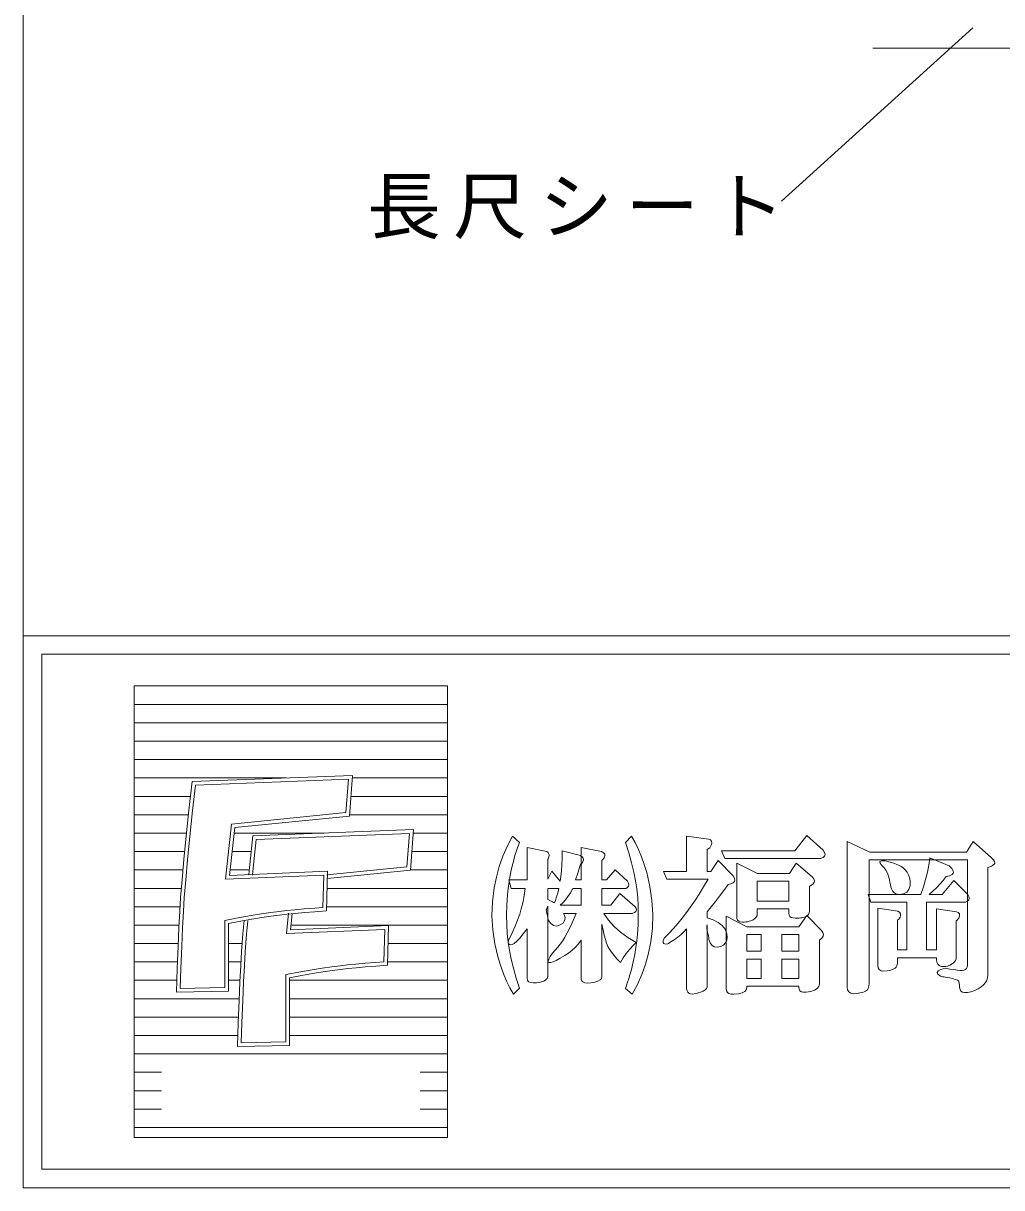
# Model space of a CAD drawing. Units: millimetres on the paper. Extents: x 412 to 1654, y -812 to -538.
# Drawn here: x 1251.87 to 1291.76, y -811.69 to -764.22 of the extents above; entities that cross this region are included whole.
import ezdxf

# ---------------------------------------------------------------- set-up
doc = ezdxf.new("R2010")
doc.units = ezdxf.units.MM
doc.layers.add('1-9_hojyosen', color=7, linetype='Continuous', lineweight=9)
doc.layers.add('F-0', color=5, linetype='Continuous', lineweight=9)
doc.styles.add('ＭＳ ゴシック', font='')
doc.styles.get('ＭＳ ゴシック').set_extended_font_data('MS Gothic')

msp = doc.modelspace()

# ---------------------------------------------------------------- linework, layer by layer
at = {"layer": '1-9_hojyosen'}
for p, q in [((1282.78, -771.471), (1290.587, -764.406)), ((1438.195, -765.24), (1286.512, -765.239))]:
    msp.add_line(p, q, dxfattribs=at)
at = {"layer": 'F-0'}
for p, q in [((1251.865, -811.69), (1251.865, -538.527)), ((1251.865, -789.19), (1333.926, -789.19)), ((1251.865, -811.69), (1251.865, -789.19)), ((1251.865, -789.19), (1397.415, -789.19)), ((1256.381, -791.236), (1256.381, -809.643)), ((1256.381, -791.236), (1269.17, -791.236)), ((1269.17, -791.236), (1269.17, -809.643)), ((1262.833, -800.519), (1262.762, -801.174)), ((1260.824, -801.347), (1260.875, -800.793)), ((1262.762, -801.174), (1266.757, -801.004)), ((1266.757, -801.004), (1266.714, -802.619)), ((1260.765, -802.066), (1260.824, -801.347)), ((1260.731, -802.629), (1260.765, -802.066)), ((1260.697, -803.297), (1260.731, -802.629)), ((1266.243, -802.653), (1265.817, -802.687)), ((1266.714, -802.619), (1266.243, -802.653)), ((1263.211, -803.034), (1262.719, -803.129)), ((1262.719, -803.129), (1262.719, -805.891)), ((1263.665, -802.952), (1263.211, -803.034)), ((1264.081, -802.884), (1263.665, -802.952)), ((1264.46, -802.83), (1264.081, -802.884)), ((1264.802, -802.789), (1264.46, -802.83)), ((1265.096, -802.755), (1264.802, -802.789)), ((1265.434, -802.721), (1265.096, -802.755)), ((1265.817, -802.687), (1265.434, -802.721)), ((1260.663, -804.071), (1260.697, -803.297)), ((1260.629, -804.949), (1260.663, -804.071)), ((1260.595, -805.934), (1260.629, -804.949)), ((1262.719, -805.891), (1260.595, -805.934)), ((1269.17, -809.643), (1256.381, -809.643)), ((1333.926, -811.69), (1251.865, -811.69)), ((1643.865, -811.69), (1251.865, -811.69))]:
    msp.add_line(p, q, dxfattribs=at)
at = {"layer": 'F-0', "color": 4, "lineweight": 5}
for p, q in [((1252.615, -810.94), (1252.615, -789.94)), ((1252.615, -789.94), (1333.176, -789.94)), ((1256.381, -791.236), (1269.17, -791.236)), ((1256.381, -791.986), (1269.17, -791.986)), ((1256.381, -792.736), (1269.17, -792.736)), ((1256.381, -793.486), (1269.17, -793.486)), ((1256.381, -794.236), (1269.17, -794.236)), ((1256.381, -794.986), (1262.587, -794.986)), ((1265.129, -795.037), (1258.882, -795.28)), ((1265.024, -796.401), (1265.129, -795.037)), ((1265.284, -794.986), (1269.17, -794.986)), ((1256.381, -795.736), (1258.681, -795.736)), ((1265.251, -795.736), (1269.17, -795.736)), ((1256.381, -796.486), (1258.6, -796.486)), ((1265.193, -796.486), (1269.17, -796.486)), ((1256.381, -797.236), (1258.518, -797.236)), ((1260.464, -797.236), (1264.134, -797.236)), ((1267.766, -797.236), (1269.17, -797.236)), ((1256.381, -797.986), (1258.436, -797.986)), ((1260.383, -797.986), (1261.163, -797.986)), ((1267.733, -797.986), (1269.17, -797.986)), ((1256.381, -798.736), (1258.354, -798.736)), ((1260.301, -798.736), (1261.081, -798.736)), ((1267.675, -798.736), (1269.17, -798.736)), ((1256.381, -799.486), (1258.302, -799.486)), ((1264.262, -799.486), (1269.17, -799.486)), ((1256.381, -800.236), (1258.255, -800.236)), ((1264.242, -800.236), (1269.17, -800.236)), ((1256.381, -800.986), (1258.216, -800.986)), ((1262.818, -800.986), (1269.17, -800.986)), ((1256.381, -801.736), (1258.197, -801.736)), ((1260.234, -801.736), (1260.785, -801.736)), ((1266.746, -801.736), (1269.17, -801.736)), ((1256.381, -802.486), (1258.166, -802.486)), ((1260.234, -802.486), (1260.738, -802.486)), ((1266.726, -802.486), (1269.17, -802.486)), ((1256.381, -803.236), (1258.137, -803.236)), ((1260.234, -803.236), (1260.699, -803.236)), ((1262.719, -803.236), (1269.17, -803.236)), ((1256.381, -803.986), (1260.666, -803.986)), ((1262.719, -803.986), (1269.17, -803.986)), ((1256.381, -804.736), (1260.637, -804.736)), ((1262.719, -804.736), (1269.17, -804.736)), ((1256.381, -805.486), (1260.621, -805.486)), ((1262.719, -805.486), (1269.17, -805.486)), ((1256.381, -806.236), (1269.17, -806.236)), ((1256.381, -806.986), (1257.506, -806.986)), ((1268.045, -806.986), (1269.17, -806.986)), ((1256.381, -807.736), (1257.506, -807.736)), ((1268.045, -807.736), (1269.17, -807.736)), ((1256.381, -808.486), (1257.506, -808.486)), ((1268.045, -808.486), (1269.17, -808.486)), ((1256.381, -809.236), (1269.17, -809.236)), ((1333.176, -810.94), (1252.615, -810.94))]:
    msp.add_line(p, q, dxfattribs=at)
at = {"layer": 'F-0'}
for points in [[(1265.292, -794.881), (1265.164, -796.538), (1260.489, -797.006), (1260.277, -798.96), (1264.272, -798.79), (1264.229, -800.405), (1263.758, -800.439), (1263.332, -800.473), (1262.949, -800.507), (1262.611, -800.541), (1262.317, -800.575), (1261.975, -800.616), (1261.596, -800.671), (1261.18, -800.739), (1260.726, -800.82), (1260.234, -800.915), (1260.234, -803.678), (1258.109, -803.72), (1258.143, -802.736), (1258.177, -801.857), (1258.211, -801.084), (1258.245, -800.416), (1258.279, -799.853), (1258.339, -799.134), (1258.415, -798.303), (1258.509, -797.359), (1258.619, -796.303), (1258.747, -795.136)], [(1271.85, -803.801), (1271.705, -803.548), (1271.57, -803.273), (1271.446, -802.977), (1271.332, -802.661), (1271.229, -802.324), (1271.092, -801.748), (1271.008, -801.175), (1270.975, -800.604), (1270.994, -800.036), (1271.065, -799.47), (1271.155, -799.025), (1271.276, -798.592), (1271.426, -798.17), (1271.606, -797.758), (1271.816, -797.359), (1272.094, -797.617), (1272.032, -797.79), (1271.976, -797.953), (1271.927, -798.108), (1271.885, -798.253), (1271.849, -798.389), (1271.779, -798.674), (1271.72, -798.953), (1271.672, -799.226), (1271.634, -799.492), (1271.608, -799.751), (1271.583, -800.171), (1271.574, -800.573), (1271.579, -800.959), (1271.599, -801.328), (1271.635, -801.68), (1271.688, -802.016), (1271.76, -802.371), (1271.852, -802.747), (1271.963, -803.144), (1272.094, -803.561)], [(1276.669, -797.359), (1276.815, -797.621), (1276.951, -797.901), (1277.075, -798.199), (1277.188, -798.514), (1277.289, -798.847), (1277.418, -799.412), (1277.498, -799.977), (1277.531, -800.541), (1277.516, -801.106), (1277.453, -801.669), (1277.362, -802.129), (1277.241, -802.572), (1277.09, -802.998), (1276.909, -803.408), (1276.699, -803.801), (1276.425, -803.565), (1276.495, -803.347), (1276.555, -803.16), (1276.603, -803.006), (1276.641, -802.883), (1276.668, -802.793), (1276.738, -802.483), (1276.797, -802.185), (1276.845, -801.898), (1276.883, -801.623), (1276.91, -801.358), (1276.935, -800.967), (1276.944, -800.587), (1276.939, -800.218), (1276.919, -799.86), (1276.883, -799.512), (1276.83, -799.179), (1276.758, -798.823), (1276.667, -798.444), (1276.556, -798.042), (1276.425, -797.617)], [(1283.324, -797.959), (1283.816, -797.331), (1284.48, -797.926), (1284.54, -798.025), (1284.559, -798.109), (1284.539, -798.178), (1284.478, -798.233), (1284.378, -798.274), (1280.471, -798.274), (1280.336, -797.959)], [(1287.728, -798.641), (1287.825, -798.728), (1287.903, -798.826), (1287.962, -798.933), (1288.002, -799.049), (1288.023, -799.175), (1288.023, -799.377), (1287.978, -799.533), (1287.889, -799.645), (1287.755, -799.712), (1287.577, -799.734), (1287.498, -799.725), (1287.428, -799.697), (1287.367, -799.652), (1287.314, -799.588), (1287.27, -799.506), (1287.257, -799.472), (1287.242, -799.419), (1287.225, -799.345), (1287.206, -799.252), (1287.185, -799.139), (1287.148, -798.994), (1287.1, -798.864), (1287.041, -798.749), (1286.97, -798.648), (1286.887, -798.562), (1286.806, -798.455), (1286.798, -798.388), (1286.865, -798.359), (1287.005, -798.369), (1287.22, -798.419), (1287.36, -798.465), (1287.481, -798.51), (1287.583, -798.554), (1287.665, -798.598)], [(1281.796, -799.189), (1281.796, -800.006), (1283.084, -800.006), (1283.084, -799.189)], [(1273.252, -799.494), (1273.252, -799.947), (1273.33, -799.982), (1273.396, -800.013), (1273.45, -800.04), (1273.491, -800.061), (1273.521, -800.079), (1273.561, -799.978), (1273.6, -799.869), (1273.636, -799.752), (1273.672, -799.627), (1273.705, -799.494)], [(1274.62, -799.494), (1274.274, -799.494), (1274.173, -799.669), (1274.071, -799.824), (1273.969, -799.959), (1273.867, -800.073), (1273.764, -800.168), (1274.62, -800.168)], [(1281.365, -803.472), (1281.365, -803.543), (1281.344, -803.626), (1281.282, -803.694), (1281.178, -803.745), (1281.032, -803.781), (1280.845, -803.801), (1280.73, -803.801), (1280.64, -803.777), (1280.576, -803.731), (1280.538, -803.662), (1280.525, -803.57), (1280.525, -800.618), (1281.374, -801.057), (1283.483, -801.057), (1283.817, -800.591), (1284.416, -801.202), (1284.471, -801.284), (1284.492, -801.363), (1284.478, -801.44), (1284.429, -801.514), (1284.345, -801.585), (1284.328, -801.593), (1284.328, -803.381), (1284.307, -803.484), (1284.241, -803.569), (1284.132, -803.637), (1283.978, -803.687), (1283.782, -803.72), (1283.676, -803.721), (1283.594, -803.701), (1283.535, -803.66), (1283.5, -803.598), (1283.488, -803.516), (1283.488, -803.472)], [(1281.365, -801.371), (1281.365, -802.053), (1281.953, -802.053), (1281.953, -801.371)], [(1282.793, -801.371), (1282.793, -802.053), (1283.488, -802.053), (1283.488, -801.371)], [(1281.365, -803.158), (1281.953, -803.158), (1281.953, -802.368), (1281.365, -802.368)], [(1282.793, -803.158), (1283.488, -803.158), (1283.488, -802.368), (1282.793, -802.368)]]:
    msp.add_lwpolyline(points, close=True, dxfattribs=at)
at = {"layer": 'F-0', "color": 4, "lineweight": 5}
for points in [[(1258.882, -795.28), (1258.769, -796.319), (1258.658, -797.374), (1258.565, -798.317), (1258.488, -799.147), (1258.429, -799.864), (1258.395, -800.424), (1258.361, -801.091), (1258.327, -801.863), (1258.293, -802.741), (1258.265, -803.567), (1260.084, -803.531), (1260.084, -800.792), (1260.698, -800.673), (1261.154, -800.591), (1261.573, -800.522), (1261.956, -800.467), (1262.299, -800.426), (1262.595, -800.392), (1262.935, -800.358), (1263.319, -800.324), (1263.747, -800.29), (1264.083, -800.266), (1264.118, -798.947), (1260.109, -799.118), (1260.353, -796.868), (1265.024, -796.401)], [(1261.211, -798.943), (1261.254, -798.533), (1261.367, -797.494), (1267.614, -797.251), (1267.509, -798.615), (1264.249, -798.941)], [(1261.024, -800.807), (1260.973, -801.36), (1260.914, -802.077), (1260.88, -802.637), (1260.846, -803.304), (1260.812, -804.077), (1260.778, -804.955), (1260.75, -805.781), (1262.569, -805.744), (1262.569, -803.005), (1263.183, -802.886), (1263.639, -802.804), (1264.058, -802.736), (1264.441, -802.681), (1264.784, -802.64), (1265.08, -802.606), (1265.42, -802.571), (1265.804, -802.537), (1266.232, -802.503), (1266.568, -802.479), (1266.603, -801.161), (1262.594, -801.331), (1262.684, -800.503)]]:
    msp.add_lwpolyline(points, dxfattribs=at)
at = {"layer": 'F-0'}
for points in [[(1261.062, -798.927), (1261.105, -798.517), (1261.232, -797.349), (1267.777, -797.094), (1267.649, -798.751), (1264.264, -799.09)], [(1278.909, -801.135), (1278.806, -801.256), (1278.688, -801.371), (1278.555, -801.482), (1278.406, -801.586), (1278.242, -801.686), (1278.228, -801.698), (1278.212, -801.71), (1278.192, -801.723), (1278.169, -801.736), (1278.143, -801.75), (1278.046, -801.759), (1277.983, -801.74), (1277.953, -801.694), (1277.958, -801.618), (1277.996, -801.515), (1278.189, -801.326), (1278.376, -801.127), (1278.559, -800.917), (1278.737, -800.698), (1278.91, -800.468), (1279.074, -800.245), (1279.245, -799.997), (1279.423, -799.725), (1279.607, -799.429), (1279.798, -799.109), (1278.101, -799.109), (1277.966, -798.794), (1278.909, -798.794), (1278.909, -797.359), (1279.805, -797.476), (1279.884, -797.514), (1279.93, -797.569), (1279.941, -797.64), (1279.919, -797.727), (1279.863, -797.831), (1279.749, -797.898), (1279.749, -798.794), (1279.9, -798.794), (1280.206, -798.355)], [(1271.673, -801.775), (1271.645, -801.737), (1271.642, -801.675), (1271.664, -801.588), (1271.803, -801.301), (1271.923, -801.031), (1272.024, -800.779), (1272.106, -800.543), (1272.169, -800.324), (1272.21, -800.178), (1272.247, -800.023), (1272.279, -799.857), (1272.307, -799.68), (1272.331, -799.494), (1271.757, -799.494), (1271.658, -799.144), (1272.412, -799.144), (1272.412, -797.816), (1273.214, -797.991), (1273.263, -798.027), (1273.292, -798.074), (1273.303, -798.132), (1273.294, -798.2), (1273.266, -798.279), (1273.252, -798.293), (1273.252, -799.109), (1273.417, -798.786), (1273.757, -799.19), (1273.787, -798.998), (1273.81, -798.779), (1273.826, -798.531), (1273.836, -798.255), (1273.839, -797.951), (1274.586, -798.152), (1274.661, -798.201), (1274.702, -798.258), (1274.71, -798.324), (1274.684, -798.399), (1274.624, -798.483), (1274.588, -798.502)], [(1274.588, -798.502), (1274.538, -798.674), (1274.494, -798.824), (1274.453, -798.953), (1274.416, -799.06), (1274.384, -799.144), (1274.62, -799.144), (1274.62, -797.816), (1275.445, -797.99), (1275.529, -798.039), (1275.575, -798.097), (1275.582, -798.164), (1275.551, -798.24), (1275.481, -798.324), (1275.461, -798.334), (1275.461, -799.144), (1275.644, -799.144), (1276.002, -798.732), (1276.507, -799.198), (1276.548, -799.273), (1276.561, -799.341), (1276.546, -799.4), (1276.501, -799.451), (1276.429, -799.494), (1275.461, -799.494), (1275.461, -800.168), (1275.83, -800.168), (1276.184, -799.702), (1276.802, -800.22), (1276.851, -800.297), (1276.865, -800.365), (1276.844, -800.425), (1276.787, -800.475), (1276.695, -800.517), (1275.541, -800.517), (1275.729, -800.789), (1275.955, -801.043), (1276.219, -801.277), (1276.522, -801.492), (1276.862, -801.689)], [(1286.354, -798.327), (1286.354, -803.381), (1286.349, -803.456), (1286.337, -803.52), (1286.315, -803.574), (1286.285, -803.618), (1286.247, -803.652), (1286.212, -803.677), (1286.156, -803.702), (1286.079, -803.726), (1285.982, -803.75), (1285.864, -803.774), (1285.719, -803.781), (1285.605, -803.759), (1285.524, -803.707), (1285.476, -803.626), (1285.459, -803.516), (1285.459, -797.574), (1286.386, -798.013), (1290.328, -798.013), (1290.602, -797.574), (1291.352, -798.247), (1291.427, -798.325), (1291.469, -798.394), (1291.478, -798.454), (1291.454, -798.504), (1291.398, -798.545), (1291.386, -798.55), (1291.376, -798.557), (1291.37, -798.564), (1291.366, -798.573), (1291.364, -798.584), (1291.202, -798.637), (1291.202, -802.924), (1291.198, -803.024), (1291.187, -803.115), (1291.167, -803.194), (1291.14, -803.262), (1291.105, -803.32), (1291.026, -803.417)], [(1280.206, -798.355), (1280.814, -798.974), (1280.866, -799.067), (1280.882, -799.147), (1280.863, -799.212), (1280.808, -799.264), (1280.718, -799.302), (1280.608, -799.324), (1280.432, -799.569), (1280.258, -799.803), (1280.086, -800.027), (1279.917, -800.24), (1279.749, -800.443), (1279.749, -800.694), (1279.994, -800.771), (1280.198, -800.873), (1280.36, -801.001), (1280.48, -801.155), (1280.557, -801.335), (1280.573, -801.482), (1280.554, -801.608), (1280.501, -801.713), (1280.415, -801.797), (1280.295, -801.859), (1280.158, -801.883), (1280.042, -801.865), (1279.948, -801.806), (1279.876, -801.707), (1279.826, -801.566), (1279.814, -801.49), (1279.8, -801.415), (1279.784, -801.341), (1279.766, -801.267), (1279.746, -801.194), (1279.738, -801.161), (1279.735, -801.123), (1279.735, -801.079), (1279.74, -801.029), (1279.749, -800.973), (1279.749, -803.439)], [(1287.893, -801.999), (1287.893, -800.051), (1286.424, -800.051), (1286.321, -799.737), (1288.461, -799.737), (1288.567, -799.429), (1288.658, -799.126), (1288.732, -798.828), (1288.791, -798.535), (1288.834, -798.247), (1289.618, -798.563), (1289.729, -798.677), (1289.787, -798.775), (1289.791, -798.858), (1289.742, -798.926), (1289.639, -798.979), (1289.501, -799.002), (1289.374, -799.164), (1289.241, -799.318), (1289.102, -799.465), (1288.956, -799.605), (1288.805, -799.737), (1289.338, -799.737), (1289.805, -799.163), (1290.384, -799.731), (1290.426, -799.818), (1290.438, -799.894), (1290.418, -799.958), (1290.367, -800.01), (1290.285, -800.051), (1288.697, -800.051), (1288.697, -801.999), (1289.105, -801.999), (1289.105, -800.321), (1289.912, -800.439), (1289.991, -800.477), (1290.036, -800.529), (1290.046, -800.595), (1290.023, -800.675), (1289.965, -800.769)], [(1290.154, -802.835), (1290.229, -802.82), (1290.287, -802.792), (1290.329, -802.75), (1290.354, -802.695), (1290.362, -802.627), (1290.362, -798.327), (1286.354, -798.327)], [(1281.796, -800.321), (1281.796, -800.526), (1281.786, -800.596), (1281.754, -800.659), (1281.702, -800.715), (1281.628, -800.765), (1281.534, -800.808), (1281.464, -800.828), (1281.395, -800.845), (1281.326, -800.856), (1281.257, -800.863), (1281.187, -800.865), (1281.104, -800.856), (1281.039, -800.828), (1280.993, -800.782), (1280.965, -800.717), (1280.956, -800.634), (1280.956, -798.463), (1281.803, -798.875), (1283.105, -798.875), (1283.378, -798.463), (1284.034, -799.019), (1284.099, -799.102), (1284.125, -799.18), (1284.11, -799.252), (1284.056, -799.318), (1283.962, -799.379), (1283.924, -799.392), (1283.924, -800.418), (1283.914, -800.489), (1283.882, -800.551), (1283.828, -800.602), (1283.754, -800.643), (1283.658, -800.675), (1283.617, -800.685), (1283.565, -800.693), (1283.502, -800.699), (1283.428, -800.702), (1283.342, -800.704), (1283.249, -800.695)], [(1273.898, -800.517), (1273.94, -800.596), (1273.959, -800.674), (1273.954, -800.751), (1273.925, -800.828), (1273.873, -800.904), (1273.734, -800.991), (1273.604, -801.023), (1273.485, -801.001), (1273.376, -800.925), (1273.277, -800.794), (1273.256, -800.688), (1273.237, -800.592), (1273.22, -800.507), (1273.206, -800.434), (1273.193, -800.372), (1273.196, -800.36), (1273.203, -800.339), (1273.214, -800.308), (1273.231, -800.268), (1273.252, -800.219), (1273.252, -803.085), (1273.234, -803.158), (1273.179, -803.22), (1273.088, -803.272), (1272.96, -803.313), (1272.796, -803.343), (1272.658, -803.344), (1272.55, -803.328), (1272.473, -803.292), (1272.427, -803.238), (1272.412, -803.166), (1272.412, -801.135), (1272.25, -801.347), (1272.109, -801.517), (1271.988, -801.646), (1271.887, -801.732), (1271.806, -801.777), (1271.727, -801.788), (1271.673, -801.775)], [(1289.965, -800.769), (1289.909, -800.806), (1289.909, -802.277), (1289.902, -802.355), (1289.878, -802.424), (1289.839, -802.484), (1289.785, -802.536), (1289.715, -802.58), (1289.665, -802.612), (1289.609, -802.638), (1289.549, -802.656), (1289.485, -802.667), (1289.416, -802.67), (1289.304, -802.668), (1289.217, -802.638), (1289.155, -802.58), (1289.117, -802.496), (1289.105, -802.385), (1289.105, -802.314), (1287.512, -802.314), (1287.512, -802.519), (1287.506, -802.587), (1287.489, -802.645), (1287.459, -802.696), (1287.418, -802.738), (1287.365, -802.772), (1287.334, -802.785), (1287.292, -802.799), (1287.238, -802.816), (1287.172, -802.834), (1287.095, -802.854), (1286.955, -802.864), (1286.847, -802.846), (1286.77, -802.801), (1286.723, -802.728), (1286.708, -802.627), (1286.708, -800.294), (1287.525, -800.414), (1287.591, -800.462), (1287.629, -800.52)], [(1273.272, -802.447), (1273.3, -802.371), (1273.356, -802.264), (1273.441, -802.126), (1273.554, -802.009), (1273.66, -801.889), (1273.758, -801.765), (1273.847, -801.637), (1273.929, -801.505), (1274.049, -801.295), (1274.156, -801.09), (1274.251, -800.893), (1274.334, -800.702), (1274.405, -800.517), (1273.898, -800.517)], [(1283.249, -800.695), (1283.177, -800.671), (1283.125, -800.63), (1283.094, -800.573), (1283.084, -800.499), (1283.084, -800.321), (1281.796, -800.321)], [(1287.629, -800.52), (1287.638, -800.585), (1287.618, -800.659), (1287.568, -800.742), (1287.512, -800.78), (1287.512, -801.999), (1287.893, -801.999)], [(1276.862, -801.689), (1276.719, -801.83), (1276.582, -801.982), (1276.452, -802.146), (1276.328, -802.322), (1276.211, -802.508), (1276.073, -802.36), (1275.953, -802.22), (1275.852, -802.088), (1275.769, -801.965), (1275.704, -801.851), (1275.651, -801.727), (1275.6, -801.575), (1275.551, -801.394), (1275.505, -801.185), (1275.461, -800.946), (1275.461, -803.085), (1275.443, -803.158), (1275.388, -803.22), (1275.297, -803.272), (1275.169, -803.313), (1275.005, -803.343), (1274.866, -803.345), (1274.759, -803.332), (1274.682, -803.302), (1274.636, -803.256), (1274.62, -803.193), (1274.62, -801.593), (1274.509, -801.743), (1274.386, -801.881), (1274.251, -802.008), (1274.104, -802.125), (1273.945, -802.23), (1273.756, -802.339), (1273.597, -802.421), (1273.469, -802.477), (1273.371, -802.506), (1273.303, -802.508), (1273.273, -802.493), (1273.272, -802.447)], [(1279.749, -803.439), (1279.747, -803.508), (1279.72, -803.569), (1279.667, -803.625), (1279.589, -803.674), (1279.485, -803.717), (1279.418, -803.739), (1279.351, -803.758), (1279.284, -803.775), (1279.217, -803.789), (1279.15, -803.801), (1279.075, -803.793), (1279.013, -803.767), (1278.965, -803.723), (1278.93, -803.662), (1278.909, -803.583), (1278.909, -801.135)], [(1291.026, -803.417), (1290.927, -803.506), (1290.807, -803.584), (1290.666, -803.652), (1290.505, -803.711), (1290.361, -803.736), (1290.245, -803.739), (1290.157, -803.719), (1290.098, -803.677), (1290.067, -803.613), (1290.056, -803.565), (1290.045, -803.507), (1290.035, -803.439), (1290.024, -803.361), (1290.013, -803.272), (1289.995, -803.254), (1289.964, -803.236), (1289.92, -803.218), (1289.863, -803.199), (1289.792, -803.18), (1289.753, -803.168), (1289.7, -803.154), (1289.633, -803.139), (1289.551, -803.121), (1289.454, -803.101), (1289.419, -803.1), (1289.383, -803.096), (1289.345, -803.089), (1289.306, -803.079), (1289.266, -803.067), (1289.159, -802.987), (1289.126, -802.915), (1289.166, -802.851), (1289.279, -802.794), (1289.466, -802.746), (1289.648, -802.775), (1289.808, -802.799), (1289.946, -802.817), (1290.061, -802.829), (1290.154, -802.835)]]:
    msp.add_lwpolyline(points, dxfattribs=at)

# ---------------------------------------------------------------- texts
at = {"layer": '1-9_hojyosen', "insert": (1265.888, -773.023), "char_height": 2.199, "attachment_point": 7, "style": 'ＭＳ ゴシック'}
msp.add_mtext('\\T1.17;長尺シート', dxfattribs=at)

doc.saveas('drawing.dxf')
